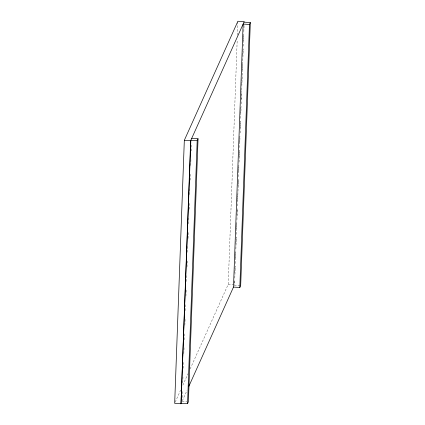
<?xml version="1.0" encoding="UTF-8"?>
<svg xmlns="http://www.w3.org/2000/svg" width="425" height="425" viewBox="0 0 425 425"><rect width="100%" height="100%" fill="white"/><g stroke="black" fill="none" stroke-linecap="round" stroke-linejoin="round"><path stroke-width="0.32" stroke-dasharray="2.12 1.59" d="M182.219 397.396L182.463 390.766M182.755 382.819L182.973 376.853M183.292 368.241L183.531 361.617M183.823 353.669L184.041 347.703M184.333 339.756L184.577 333.126M184.87 325.178L185.135 317.889M185.401 310.601L185.645 303.976M185.938 296.028L186.182 289.404M186.474 281.451L186.692 275.49M187.005 266.873L187.223 260.913M187.542 252.301L187.786 245.677M188.052 238.388L188.296 231.763M188.583 223.81L188.854 216.522M189.12 209.233L189.364 202.608M189.656 194.661L189.874 188.695M190.188 180.083L190.432 173.458M190.724 165.506L190.942 159.545M191.255 150.933L191.5 144.309M190.177 368.884L228.241 284.277L237.203 39.801M237.378 35.163L237.862 21.914M240.045 285.542L234.35 285.164L234.499 281.191M234.812 272.579L235.057 265.954M235.349 258.002L235.567 252.041M235.88 243.429L236.125 236.805M236.417 228.852L236.635 222.891M236.927 214.938L237.171 208.314M237.463 200.361L237.729 193.077M237.995 185.789L238.239 179.164M238.531 171.211L238.749 165.251M239.062 156.634L239.286 150.673M239.599 142.062L239.817 136.096M240.136 127.484L240.375 120.859M240.667 112.907L240.885 106.946M241.177 98.993L241.448 91.71M241.713 84.421L241.958 77.796M242.25 69.843L242.516 62.555M242.781 55.271L243.026 48.641M243.318 40.694L243.536 34.728M243.849 26.116L243.897 24.793M234.712 280.718L234.35 285.164M234.807 278.067L235.248 266.14M235.344 263.489L235.779 251.563M235.88 248.912L236.316 236.991M236.412 234.34L236.847 222.413M236.948 219.762L237.363 208.5M237.458 205.849L237.968 191.935M237.989 191.271L238.43 179.35M238.526 176.699L238.94 165.437M239.062 162.122L239.498 150.195M239.594 147.549L240.008 136.282M240.13 132.972L240.566 121.045M240.662 118.394L241.102 106.468M241.198 103.822L241.687 90.567M241.708 89.909L242.218 75.995M242.245 75.331L242.755 61.418M242.776 60.754L243.217 48.827M243.312 46.182L243.748 34.255M243.849 31.604L244.088 24.979M175.222 402.124L180.662 390.038M182.835 385.204L187.999 373.718M182.346 400.764L186.973 390.485M228.241 284.277L233.936 284.649M182.075 401.37L187.133 401.699"/><path stroke-width="0.64" d="M181.002 403.75L190.65 140.723L244.21 21.664L237.888 21.25L184.322 140.308L174.68 403.336L181.002 403.75L190.862 140.25L197.189 140.664L198.045 138.762L191.718 138.343M181.22 403.272L187.542 403.692L197.189 140.664M198.045 138.762L188.397 401.784L187.542 403.692M188.875 386.251L233.495 287.072L243.137 24.05L249.464 24.464L250.32 22.557L243.998 22.142M233.495 287.072L239.822 287.486L249.464 24.464M250.32 22.557L240.678 285.584L239.822 287.486M184.322 140.308L190.65 140.723"/></g></svg>
